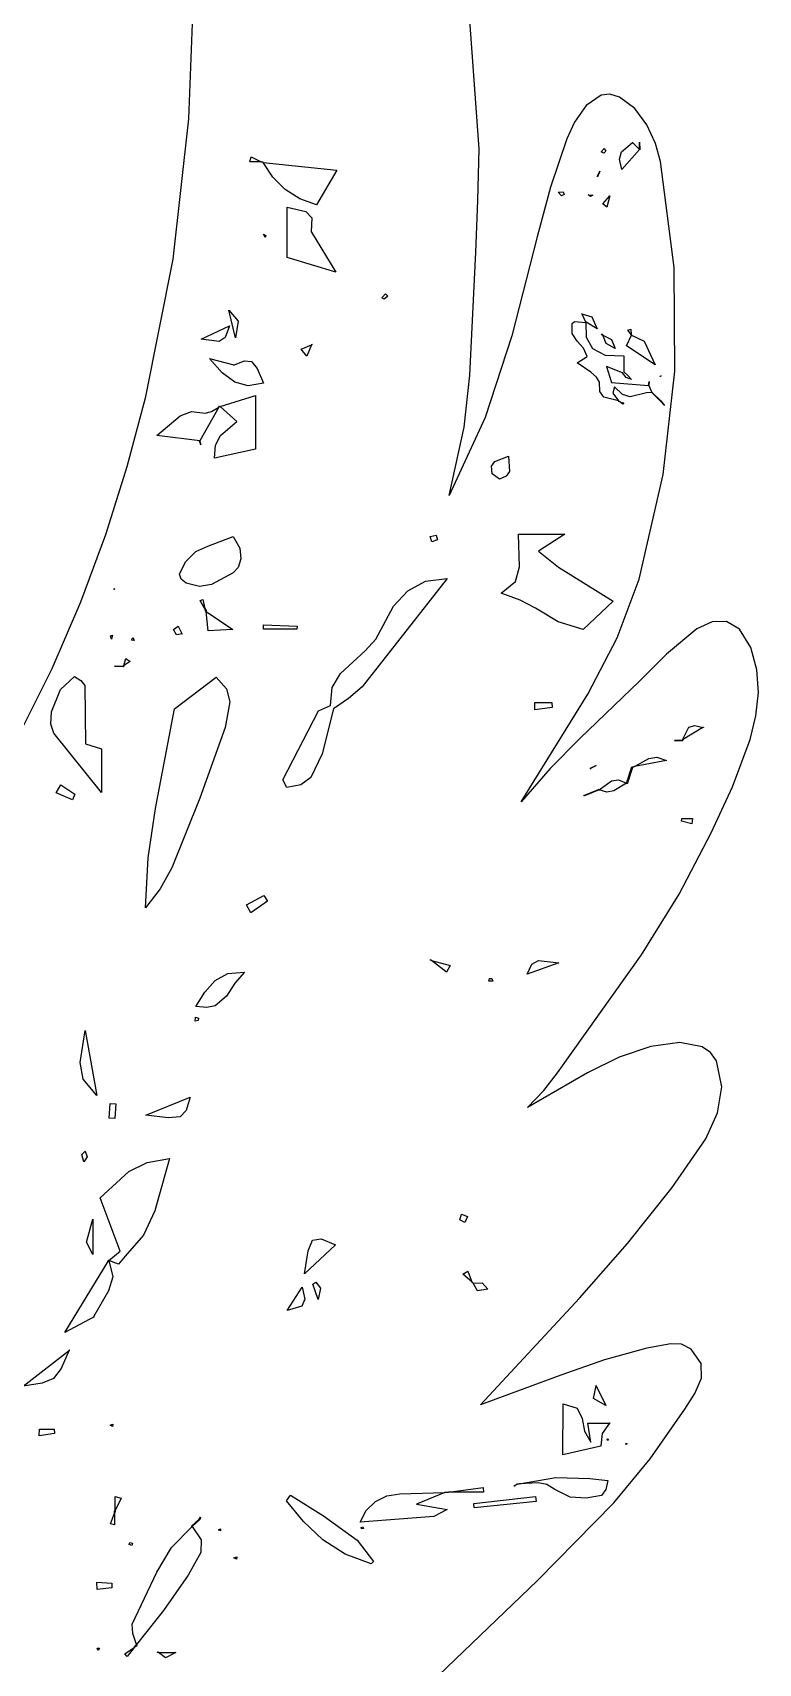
# Model space of a CAD drawing. Extents: x 0 to 198, y 0 to 357.
# Drawn here: x 165 to 198.3, y 217.7 to 292.6 of the extents above; entities that cross this region are included whole.
import ezdxf

# ---------------------------------------------------------------- set-up
doc = ezdxf.new("R2010")
doc.units = 0

msp = doc.modelspace()

# ---------------------------------------------------------------- linework, layer by layer
at = {"layer": 'Layer 1'}
for p, q in [((172.398612, 295.154092), (172.152939, 288.652153)), ((185.501808, 287.28652), (184.945953, 295.083962)), ((191.110737, 289.742268), (190.42014, 289.267635)), ((191.516214, 289.787622), (191.110737, 289.742268)), ((191.961073, 289.65956), (191.516214, 289.787622)), ((192.661751, 289.131568), (191.961073, 289.65956)), ((172.152939, 288.652153), (171.42422, 282.201705)), ((190.42014, 289.267635), (189.8937, 288.508294)), ((193.216115, 288.380184), (192.661751, 289.131568)), ((189.8937, 288.508294), (189.535833, 287.73688)), ((193.61409, 287.528485), (193.216115, 288.380184)), ((185.45193, 284.903948), (185.501808, 287.28652)), ((189.535833, 287.73688), (188.783656, 285.517993)), ((191.117711, 287.136146), (191.257, 287.288)), ((191.240173, 287.080458), (191.117711, 287.136146)), ((191.326271, 287.166231), (191.240173, 287.080458)), ((191.256641, 287.28812), (191.326271, 287.166231)), ((191.257, 287.288), (191.256641, 287.28812)), ((191.955512, 286.807518), (192.055346, 287.136376)), ((192.055346, 287.136376), (192.552, 287.569)), ((192.875684, 287.246706), (192.06477, 286.328006)), ((192.552, 287.569), (192.544174, 287.587099)), ((192.544174, 287.587099), (192.875503, 287.254859)), ((192.552, 287.569), (192.552, 287.569)), ((192.875503, 287.254859), (192.881712, 287.582372)), ((192.892154, 287.238389), (192.875684, 287.246706)), ((192.881712, 287.582372), (192.892154, 287.238389)), ((193.845603, 286.69955), (193.61409, 287.528485)), ((174.969, 286.686), (175.025419, 286.916245)), ((175.49652, 286.686342), (174.969, 286.686)), ((175.025419, 286.916245), (175.497162, 286.686)), ((175.551147, 286.659681), (175.49652, 286.686342)), ((175.497162, 286.686), (175.572, 286.686)), ((175.572184, 286.686342), (175.551147, 286.659681)), ((175.551475, 286.659926), (175.572184, 286.686342)), ((175.589467, 286.65593), (175.551475, 286.659926)), ((175.572, 286.686), (175.589283, 286.655588)), ((175.589283, 286.655588), (178.962403, 286.302881)), ((176.026165, 285.975542), (175.589467, 286.65593)), ((178.962403, 286.302881), (178.028, 284.707)), ((192.06477, 286.328006), (191.955512, 286.807518)), ((194.470695, 281.820084), (193.845603, 286.69955)), ((176.593005, 285.412138), (176.026165, 285.975542)), ((190.929373, 286.01158), (191.053, 286.26)), ((190.950083, 285.990461), (190.929373, 286.01158)), ((191.052812, 286.26083), (190.950083, 285.990461)), ((191.053, 286.26), (191.052812, 286.26083)), ((177.267606, 284.9836), (176.593005, 285.412138)), ((178.027587, 284.70781), (177.267606, 284.9836)), ((185.355213, 282.52547), (185.45193, 284.903948)), ((188.783656, 285.517993), (188.181632, 283.241136)), ((189.145937, 285.290514), (189.375, 285.303)), ((189.297914, 285.114407), (189.145937, 285.290514)), ((189.411404, 285.179304), (189.297914, 285.114407)), ((189.375, 285.303), (189.375206, 285.30364)), ((189.375206, 285.30364), (189.411404, 285.179304)), ((190.622805, 285.084978), (190.522845, 285.169607)), ((190.522845, 285.169607), (190.738, 285.149)), ((190.738417, 285.14955), (190.622805, 285.084978)), ((190.738, 285.149), (190.738417, 285.14955)), ((191.19403, 284.753042), (191.511677, 285.112841)), ((191.511677, 285.112841), (191.37, 284.599)), ((176.68721, 282.29178), (176.687, 284.606)), ((176.687, 284.606), (177.547036, 284.398349)), ((177.547036, 284.398349), (177.825513, 284.110547)), ((177.825513, 284.110547), (177.7929, 283.46309)), ((178.028, 284.707), (178.027587, 284.70781)), ((191.369812, 284.59911), (191.19403, 284.753042)), ((191.37, 284.599), (191.369812, 284.59911)), ((175.66708, 283.201267), (175.596146, 283.351039)), ((175.596146, 283.351039), (175.71, 283.304)), ((175.710127, 283.30473), (175.66708, 283.201267)), ((175.71, 283.304), (175.710127, 283.30473)), ((177.7929, 283.46309), (177.807903, 283.448008)), ((177.807903, 283.448008), (178.924563, 281.617048)), ((188.181632, 283.241136), (187.004273, 278.68351)), ((171.42422, 282.201705), (170.166269, 275.824298)), ((176.687, 282.291), (176.68721, 282.29178)), ((178.924563, 281.617048), (176.687, 282.291)), ((185.076927, 276.881135), (185.355213, 282.52547)), ((194.502584, 277.05554), (194.470695, 281.820084)), ((181.042467, 280.437422), (181.197379, 280.616385)), ((181.140632, 280.363229), (181.042467, 280.437422)), ((181.3081, 280.5108), (181.140632, 280.363229)), ((181.197379, 280.616385), (181.308, 280.51)), ((181.308, 280.51), (181.3081, 280.5108)), ((174.305337, 278.58934), (174.006278, 279.86433)), ((174.006278, 279.86433), (174.436535, 279.359666)), ((190.216612, 279.676565), (190.231287, 279.692299)), ((190.237812, 279.679009), (190.216612, 279.676565)), ((190.231287, 279.692299), (190.693001, 279.552197)), ((190.411474, 279.320435), (190.237812, 279.679009)), ((190.693001, 279.552197), (190.926753, 279.000993)), ((172.732025, 278.530331), (174.032, 279.14)), ((174.031965, 279.140515), (173.836898, 278.60441)), ((174.032, 279.14), (174.031965, 279.140515)), ((174.436535, 279.359666), (174.306, 278.589)), ((189.776634, 278.793679), (189.785, 279.252)), ((190.009824, 278.442182), (189.776634, 278.793679)), ((189.78482, 279.2526), (189.893583, 279.347175)), ((189.785, 279.252), (189.78482, 279.2526)), ((189.893583, 279.347175), (190.409355, 279.301599)), ((190.427452, 279.300058), (190.409353, 279.301607)), ((190.409353, 279.301607), (190.430275, 278.616994)), ((190.409355, 279.301599), (190.411474, 279.320435)), ((190.926753, 279.000993), (190.419786, 279.315298)), ((190.419786, 279.315298), (190.427452, 279.300058)), ((192.342415, 278.950523), (192.472215, 278.994389)), ((192.495379, 278.754602), (192.342415, 278.950523)), ((192.472215, 278.994389), (192.495357, 278.754602)), ((173.555107, 278.423005), (172.732025, 278.530331)), ((173.836898, 278.60441), (173.555107, 278.423005)), ((174.306, 278.589), (174.305337, 278.58934)), ((177.324457, 278.071289), (177.796851, 278.269491)), ((177.590575, 277.751277), (177.324457, 278.071289)), ((177.796851, 278.26949), (177.590575, 277.751277)), ((177.796851, 278.269491), (177.811854, 278.306916)), ((177.83354, 278.28482), (177.796851, 278.26949)), ((177.811854, 278.306916), (177.83354, 278.28482)), ((187.004273, 278.68351), (185.781788, 274.932038)), ((190.302751, 278.117209), (190.009824, 278.442182)), ((190.473595, 277.738458), (190.302751, 278.117209)), ((190.430275, 278.616994), (190.724471, 278.100725)), ((190.724471, 278.100725), (191.296774, 277.801839)), ((191.175928, 278.722385), (191.135816, 278.773185)), ((191.135816, 278.773185), (191.19044, 278.736984)), ((191.19044, 278.736978), (191.175928, 278.722385)), ((191.176092, 278.722303), (191.19044, 278.736978)), ((191.196638, 278.718634), (191.176092, 278.722303)), ((191.19044, 278.736984), (191.196649, 278.71864)), ((191.340561, 278.332287), (191.196638, 278.718634)), ((191.196649, 278.71864), (191.596482, 278.523416)), ((191.761, 278.11), (191.340561, 278.332287)), ((191.596482, 278.523416), (191.761, 278.11)), ((191.761, 278.11), (191.761, 278.11)), ((192.281438, 278.233615), (192.507444, 278.714408)), ((193.599808, 277.347286), (192.281438, 278.233615)), ((192.495357, 278.754602), (192.514596, 278.729899)), ((192.498966, 278.717507), (192.495379, 278.754602)), ((192.514618, 278.729899), (192.498966, 278.717507)), ((192.514596, 278.729899), (192.507422, 278.714408)), ((192.507422, 278.714408), (193.092494, 278.448126)), ((192.507444, 278.714408), (192.514618, 278.729899)), ((193.092494, 278.448126), (193.6, 277.347)), ((173.695272, 276.980677), (173.115782, 277.643978)), ((173.115782, 277.643978), (174.242, 277.354)), ((174.221032, 277.332448), (174.730259, 277.530444)), ((174.242069, 277.35397), (174.221032, 277.332448)), ((174.242, 277.354), (174.242069, 277.35397)), ((174.730259, 277.530444), (175.053104, 277.504927)), ((175.053104, 277.504927), (175.305565, 277.186262)), ((190.009518, 277.446412), (190.473595, 277.738458)), ((190.646281, 277.015761), (190.009518, 277.446412)), ((191.296774, 277.801839), (192.152013, 277.769377)), ((192.152013, 277.769377), (192.152, 277.035)), ((193.6, 277.347), (193.599808, 277.347286)), ((174.275266, 276.551454), (173.695272, 276.980677)), ((174.897482, 276.383703), (174.275266, 276.551454)), ((175.305565, 277.186262), (175.603642, 276.504818)), ((184.82118, 274.486971), (185.076927, 276.881135)), ((190.905487, 276.78838), (190.646281, 277.015761)), ((191.035183, 276.55739), (190.905487, 276.78838)), ((191.059694, 276.121387), (191.035183, 276.55739)), ((192.096057, 276.978498), (191.363251, 277.276578)), ((191.363251, 277.276578), (191.591213, 276.548163)), ((191.591213, 276.548163), (193.295553, 276.407439)), ((192.263697, 276.771164), (192.096057, 276.978498)), ((192.152, 277.035), (192.347512, 276.855385)), ((192.511717, 276.672347), (192.263697, 276.771164)), ((192.347512, 276.855385), (192.511717, 276.672347)), ((193.295553, 276.407439), (193.320671, 276.582733)), ((193.320671, 276.582733), (193.301429, 276.406951)), ((193.842609, 276.834771), (193.817172, 276.805745)), ((193.817172, 276.805745), (193.838695, 276.832976)), ((193.83837, 276.8329), (193.875547, 276.848882)), ((193.838695, 276.832976), (193.83837, 276.8329)), ((193.875547, 276.848882), (193.842609, 276.834771)), ((193.958329, 272.314051), (194.502584, 277.05554)), ((170.166269, 275.824298), (169.324398, 272.669717)), ((173.61183, 275.432122), (175.23235, 275.946505)), ((175.603642, 276.504818), (174.897482, 276.383703)), ((175.23235, 275.946505), (175.233, 273.477)), ((191.24203, 275.866499), (191.059694, 276.121387)), ((191.914096, 275.691767), (191.24203, 275.866499)), ((191.727867, 276.337322), (191.651066, 276.045764)), ((191.651066, 276.045764), (191.914097, 275.691753)), ((192.089071, 275.99588), (191.727867, 276.337322)), ((192.454173, 275.887796), (192.089071, 275.99588)), ((193.193807, 276.068593), (192.454173, 275.887796)), ((193.450959, 276.074954), (193.193807, 276.068593)), ((193.301429, 276.406951), (193.450959, 276.074954)), ((193.450959, 276.074954), (193.473951, 276.073811)), ((193.458297, 276.059299), (193.450959, 276.074954)), ((193.838072, 275.679197), (193.458297, 276.059299)), ((193.473951, 276.073811), (193.851932, 275.692896)), ((171.77418, 275.005173), (172.291366, 275.212615)), ((172.291366, 275.212615), (172.918, 275.138)), ((173.550844, 275.399926), (172.667207, 273.861506)), ((172.917344, 275.13869), (173.211693, 275.205444)), ((172.918, 275.138), (172.917344, 275.13869)), ((173.211693, 275.205444), (173.550193, 275.400733)), ((173.550193, 275.400733), (173.582967, 275.457725)), ((173.610034, 275.429929), (173.550844, 275.399926)), ((173.582967, 275.457725), (173.61183, 275.432122)), ((173.612481, 275.431315), (173.583618, 275.456918)), ((173.583618, 275.456918), (173.610034, 275.429929)), ((174.37513, 274.754358), (173.612481, 275.431315)), ((191.928447, 275.672606), (191.914096, 275.691767)), ((191.914097, 275.691753), (191.943123, 275.689309)), ((191.977529, 275.659808), (191.928447, 275.672606)), ((191.943123, 275.689309), (191.977529, 275.659794)), ((192.112383, 275.544278), (191.977529, 275.659808)), ((191.977529, 275.659794), (192.165051, 275.61097)), ((192.165051, 275.61097), (192.112383, 275.544278)), ((194.02853, 275.491023), (193.838072, 275.679197)), ((193.851932, 275.692896), (194.02853, 275.491023)), ((170.703437, 274.108385), (171.77418, 275.005173)), ((173.62045, 274.104588), (174.37513, 274.754358)), ((185.781788, 274.932038), (184.135663, 271.35527)), ((184.135663, 271.35527), (184.82118, 274.486971)), ((172.667207, 273.861506), (170.703437, 274.108385)), ((172.667207, 273.861506), (172.653347, 273.837537)), ((172.653347, 273.837537), (172.667207, 273.861506)), ((172.653347, 273.837537), (172.673893, 273.859714)), ((172.693787, 273.762853), (172.653347, 273.837537)), ((172.673893, 273.859714), (172.694278, 273.761955)), ((172.71085, 273.682025), (172.693787, 273.762853)), ((172.694278, 273.761955), (172.71085, 273.682025)), ((172.716771, 273.7198), (172.716771, 273.7198)), ((172.716771, 273.7198), (172.716771, 273.7198)), ((173.34799, 273.061758), (173.39651, 273.668514)), ((173.39651, 273.668514), (173.62045, 274.104588)), ((175.233, 273.477), (173.34799, 273.061758)), ((186.076543, 272.692086), (186.222867, 272.911234)), ((186.222867, 272.911234), (186.854127, 273.159793)), ((186.854127, 273.159793), (186.909548, 272.446816)), ((169.324398, 272.669717), (168.332899, 269.541477)), ((186.103546, 272.346107), (186.076543, 272.692086)), ((186.447284, 272.100863), (186.103, 272.347)), ((186.103, 272.347), (186.103546, 272.346107)), ((186.747751, 272.229581), (186.447284, 272.100863)), ((186.909548, 272.446816), (186.747751, 272.229581)), ((192.85499, 267.50375), (193.958329, 272.314051)), ((168.332899, 269.541477), (167.186, 266.44227)), ((173.041184, 269.025962), (174.202606, 269.463184)), ((174.202606, 269.463184), (174.511454, 268.922685)), ((183.255571, 269.4625), (183.529, 269.519)), ((183.334003, 269.225405), (183.255571, 269.4625)), ((183.592295, 269.315171), (183.334003, 269.225405)), ((183.529, 269.519), (183.52919, 269.519)), ((183.52919, 269.519), (183.592295, 269.315171)), ((187.361981, 268.063041), (187.313, 269.566)), ((187.313, 269.566), (187.313476, 269.565957)), ((187.313476, 269.565957), (189.447, 269.566)), ((189.447, 269.566), (188.23119, 268.785986)), ((171.741731, 267.732416), (172.005976, 268.305924)), ((172.005976, 268.305924), (172.483849, 268.767064)), ((172.483849, 268.767064), (173.041184, 269.025962)), ((174.561795, 268.436823), (174.432419, 268.045192)), ((174.511454, 268.922685), (174.561795, 268.436823)), ((188.23119, 268.785986), (189.155106, 268.050569)), ((171.807257, 267.508486), (171.741731, 267.732416)), ((174.202118, 267.787384), (173.21489, 267.252923)), ((174.432419, 268.045192), (174.202118, 267.787384)), ((187.177935, 267.392639), (187.361981, 268.063041)), ((189.155106, 268.050569), (191.668406, 266.485239)), ((168.744819, 267.027225), (168.7184, 267.075163)), ((168.7184, 267.075163), (168.766668, 267.04516)), ((168.766668, 267.04516), (168.744819, 267.027225)), ((172.049839, 267.32461), (171.807257, 267.508486)), ((172.05, 267.324), (172.049839, 267.32461)), ((172.651892, 267.17149), (172.05, 267.324)), ((173.21489, 267.252923), (172.651892, 267.17149)), ((184.040993, 267.5305), (180.125353, 262.55405)), ((181.577834, 266.262394), (182.225506, 266.9632)), ((182.225506, 266.9632), (183.044938, 267.410056)), ((183.044938, 267.410056), (184.041, 267.531)), ((184.041, 267.531), (184.040993, 267.5305)), ((186.519846, 266.854329), (187.177935, 267.392639)), ((187.393573, 266.534798), (186.519846, 266.854329)), ((191.85016, 264.808352), (192.85499, 267.50375)), ((167.186, 266.44227), (165.877925, 263.37479)), ((172.68481, 266.52372), (172.814443, 266.574351)), ((172.905107, 266.150385), (172.68481, 266.52372)), ((172.814443, 266.574351), (172.905107, 266.150386)), ((172.905107, 266.150386), (172.956798, 266.062657)), ((172.928915, 266.03893), (172.905107, 266.150385)), ((172.928254, 266.038273), (172.956789, 266.062652)), ((172.956789, 266.062652), (172.928915, 266.03893)), ((172.956798, 266.062657), (172.961528, 266.015695)), ((181.09705, 265.3796), (181.577834, 266.262394)), ((188.096336, 266.166529), (187.393573, 266.534798)), ((189.137754, 265.548287), (188.096336, 266.166529)), ((191.668406, 266.485239), (190.295736, 265.193529)), ((171.4633, 265.190924), (171.681644, 265.338331)), ((171.681644, 265.338331), (171.86, 264.983)), ((172.961519, 266.015696), (172.928254, 266.038273)), ((173.050388, 265.131565), (172.961519, 266.015696)), ((172.961528, 266.015695), (174.186618, 265.187577)), ((175.594, 265.208), (175.603, 265.41)), ((175.602509, 265.41057), (177.140199, 265.337192)), ((175.603, 265.41), (175.602509, 265.41057)), ((177.140199, 265.337192), (177.136612, 265.208372)), ((180.754248, 264.743511), (181.09705, 265.3796)), ((190.295736, 265.193529), (189.137754, 265.548287)), ((196.218596, 265.540919), (195.519151, 265.221277)), ((196.880601, 265.564505), (196.218596, 265.540919)), ((197.478785, 265.200393), (196.880601, 265.564505)), ((168.569198, 264.89606), (168.661, 264.929)), ((168.609801, 264.738134), (168.569198, 264.89606)), ((168.660513, 264.92851), (168.609801, 264.738134)), ((168.661, 264.929), (168.660513, 264.92851)), ((169.531761, 264.693684), (169.59291, 264.81901)), ((169.647537, 264.688886), (169.531761, 264.693684)), ((169.59291, 264.81901), (169.647537, 264.688886)), ((171.606471, 264.950812), (171.4633, 265.190924)), ((171.859381, 264.98375), (171.606471, 264.950812)), ((171.86, 264.983), (171.859381, 264.98375)), ((174.186618, 265.187577), (173.050388, 265.131565)), ((177.136612, 265.208372), (175.594, 265.208)), ((180.263959, 264.21272), (180.754248, 264.743511)), ((190.503431, 262.223175), (191.85016, 264.808352)), ((195.519151, 265.221277), (194.113461, 264.060398)), ((197.98677, 264.35694), (197.478785, 265.200393)), ((169.174327, 263.528362), (169.278362, 263.864274)), ((169.278362, 263.864274), (169.471755, 263.720126)), ((179.130604, 263.173479), (180.263959, 264.21272)), ((194.113461, 264.060398), (192.87457, 262.81501)), ((198.272295, 263.341914), (197.98677, 264.35694)), ((165.877925, 263.37479), (163.037072, 257.732841)), ((168.759331, 263.48996), (168.782323, 263.51654)), ((168.759331, 263.48996), (168.781833, 263.516134)), ((168.781833, 263.516134), (168.759331, 263.48996)), ((169.158184, 263.478954), (168.759331, 263.48996)), ((168.782323, 263.51654), (169.136495, 263.503905)), ((169.136495, 263.503905), (169.174327, 263.528362)), ((169.158836, 263.478384), (169.136495, 263.503905)), ((169.136495, 263.503905), (169.158184, 263.478954)), ((169.174327, 263.528362), (169.158836, 263.478384)), ((169.471755, 263.720126), (169.174327, 263.528362)), ((178.752473, 262.522676), (179.130604, 263.173479)), ((198.341143, 262.2928), (198.272295, 263.341914)), ((165.86095, 261.403255), (166.266, 262.437)), ((166.265926, 262.43661), (166.909051, 263.03277)), ((166.266, 262.437), (166.265926, 262.43661)), ((166.909051, 263.03277), (167.200181, 262.841465)), ((167.200181, 262.841465), (167.391882, 262.617446)), ((167.391882, 262.617446), (167.416667, 259.942546)), ((171.506841, 261.5452), (173.415341, 262.99516)), ((173.415341, 262.99516), (173.891224, 262.467213)), ((173.891224, 262.467213), (174.050983, 261.86841)), ((178.671479, 261.69005), (178.752473, 262.522676)), ((180.125353, 262.55405), (179.507547, 262.016353)), ((192.87457, 262.81501), (190.12988, 260.17648)), ((174.050983, 261.86841), (173.842405, 260.68161)), ((178.121792, 261.449614), (178.671479, 261.69005)), ((179.507547, 262.016353), (178.813673, 261.54086)), ((187.43362, 257.26645), (190.503431, 262.223175)), ((188.07081, 261.4992), (188.066735, 261.834542)), ((188.066735, 261.834542), (188.853, 261.834)), ((188.870938, 261.612478), (188.071, 261.499)), ((188.853, 261.834), (188.870938, 261.612478)), ((198.228529, 261.219606), (198.341143, 262.2928)), ((165.830737, 260.834173), (165.86095, 261.403255)), ((165.9566, 260.42504), (165.830737, 260.834173)), ((170.633627, 256.970834), (171.507, 261.545)), ((171.507, 261.545), (171.506841, 261.5452)), ((176.488872, 258.276644), (178.121792, 261.449614)), ((178.813673, 261.54086), (178.287464, 259.48233)), ((188.071, 261.499), (188.07081, 261.4992)), ((197.969664, 260.132341), (198.228529, 261.219606)), ((168.156, 257.7), (165.9566, 260.42504)), ((173.842405, 260.68161), (172.66784, 257.43613)), ((190.12988, 260.17648), (188.766831, 258.802333)), ((194.509771, 260.102612), (194.489061, 260.078152)), ((194.489061, 260.078152), (194.509771, 260.102612)), ((194.489388, 260.078315), (194.510098, 260.102773)), ((194.850573, 260.0775), (194.489388, 260.078315)), ((194.510098, 260.102773), (194.829, 260.103)), ((194.829, 260.103), (194.829212, 260.1031)), ((194.829212, 260.1031), (194.859542, 260.121526)), ((194.850901, 260.077336), (194.829212, 260.1031)), ((194.829212, 260.1031), (194.850573, 260.0775)), ((194.859542, 260.121526), (194.850901, 260.077336)), ((194.859542, 260.121526), (195.140277, 260.705854)), ((195.794874, 260.689393), (194.859542, 260.121526)), ((195.140277, 260.705854), (195.412932, 260.785407)), ((195.412932, 260.785407), (195.794874, 260.689393)), ((195.794874, 260.689393), (195.820314, 260.704884)), ((195.819823, 260.680263), (195.794874, 260.689393)), ((195.820314, 260.704884), (195.819823, 260.680263)), ((197.154032, 257.955632), (197.969664, 260.132341)), ((167.416667, 259.942546), (168.155344, 259.710751)), ((168.155344, 259.710751), (168.156, 257.7)), ((178.287464, 259.48233), (177.770101, 258.389663)), ((193.308408, 259.266666), (193.677467, 259.32283)), ((193.677467, 259.32283), (194.113697, 259.164422)), ((188.766831, 258.802333), (187.43362, 257.26645)), ((190.615168, 258.775762), (190.655281, 258.826802)), ((190.65626, 258.818485), (190.615168, 258.775762)), ((190.655281, 258.826802), (190.882103, 258.93524)), ((190.882103, 258.93524), (190.65626, 258.818485)), ((192.282657, 258.128971), (192.531492, 258.871074)), ((192.555952, 258.846614), (192.308748, 258.102719)), ((192.531492, 258.871074), (192.649387, 258.892924)), ((192.649387, 258.892924), (192.555952, 258.846614)), ((192.649387, 258.892924), (193.308408, 259.266666)), ((194.113697, 259.164422), (192.649387, 258.892924)), ((166.067, 257.686), (166.284362, 258.052649)), ((166.284362, 258.052649), (166.930422, 257.622244)), ((176.663514, 257.92304), (176.488872, 258.276644)), ((177.318545, 258.045145), (176.663514, 257.92304)), ((177.770101, 258.389663), (177.318545, 258.045145)), ((190.323935, 257.561014), (190.998, 257.842)), ((191.020707, 257.819884), (190.343504, 257.538509)), ((191.029512, 257.827058), (190.997714, 257.842386)), ((190.997714, 257.842386), (191.020707, 257.819884)), ((190.997715, 257.842386), (191.029513, 257.827058)), ((190.998, 257.842), (190.997715, 257.842386)), ((191.381593, 257.718253), (191.029512, 257.827058)), ((191.029513, 257.827058), (191.594161, 258.242331)), ((191.594161, 258.242331), (191.913863, 258.278716)), ((192.275482, 258.122855), (191.696036, 257.778945)), ((191.913863, 258.278716), (192.275483, 258.122855)), ((192.308748, 258.102719), (192.275482, 258.122855)), ((192.275483, 258.122855), (192.295701, 258.115763)), ((192.295701, 258.115763), (192.282657, 258.128971)), ((196.17595, 255.84274), (197.154032, 257.955632)), ((166.815625, 257.35498), (166.067, 257.686)), ((166.067, 257.686), (166.067, 257.686)), ((166.930422, 257.622244), (166.815625, 257.35498)), ((172.66784, 257.43613), (171.381615, 254.22935)), ((190.343504, 257.538509), (190.323935, 257.561014)), ((191.696036, 257.778945), (191.381593, 257.718253)), ((170.295522, 254.701064), (170.633627, 256.970834)), ((194.813069, 256.382315), (194.83068, 256.504777)), ((195.28791, 256.2623), (194.813069, 256.382315)), ((194.83068, 256.504777), (195.314654, 256.510402)), ((195.314654, 256.510402), (195.288, 256.262)), ((194.69887, 253.025918), (196.17595, 255.84274)), ((195.288, 256.262), (195.28791, 256.2623)), ((170.172015, 252.40467), (170.295522, 254.701064)), ((171.381615, 254.22935), (170.85625, 253.264352)), ((170.85625, 253.264352), (170.172015, 252.40467)), ((174.823144, 252.53999), (175.615307, 252.958737)), ((175.77527, 252.698325), (175.018, 252.175)), ((175.615307, 252.958737), (175.77527, 252.698325)), ((192.973341, 250.2324), (194.69887, 253.025918)), ((175.01784, 252.1744), (174.823144, 252.53999)), ((175.018, 252.175), (175.01784, 252.1744)), ((183.256331, 249.997716), (183.275573, 250.017119)), ((183.324657, 249.97929), (183.256331, 249.997716)), ((183.275573, 250.017119), (183.324657, 249.979301)), ((183.324657, 249.979301), (184.169, 249.751)), ((184.011481, 249.448354), (183.324657, 249.97929)), ((184.169, 249.751), (184.011481, 249.448354)), ((184.169, 249.751), (184.169, 249.751)), ((189.176476, 249.871757), (187.717216, 249.344817)), ((187.717216, 249.344817), (187.932685, 249.80822)), ((187.932685, 249.80822), (188.241777, 249.973352)), ((188.241777, 249.973352), (189.176, 249.872)), ((189.11008, 244.82264), (192.973341, 250.2324)), ((189.176, 249.872), (189.176476, 249.871757)), ((172.902928, 248.53073), (173.369188, 249.060247)), ((173.369188, 249.060247), (173.951754, 249.386428)), ((174.282706, 248.942423), (173.90345, 248.343394)), ((173.951754, 249.386428), (174.7196, 249.44015)), ((174.7196, 249.44015), (174.282706, 248.942423)), ((186.139092, 249.022832), (185.953, 249.023)), ((185.953, 249.023), (185.953528, 249.022507)), ((185.953528, 249.022507), (185.979617, 249.150512)), ((185.979617, 249.150512), (186.086751, 249.15369)), ((186.086751, 249.15369), (186.139092, 249.022832)), ((172.484, 247.867), (172.902928, 248.53073)), ((173.90345, 248.343394), (173.373369, 247.899455)), ((172.452121, 247.197024), (172.473155, 247.3733)), ((172.473155, 247.3733), (172.607682, 247.335795)), ((172.986624, 247.815768), (172.484, 247.867)), ((172.484, 247.867), (172.484, 247.867)), ((172.607682, 247.335795), (172.588931, 247.222141)), ((173.373369, 247.899455), (172.986624, 247.815768)), ((167.172395, 245.287184), (167.397, 246.754)), ((167.397, 246.754), (167.396444, 246.75395)), ((167.396444, 246.75395), (167.937162, 243.77347)), ((172.588931, 247.222141), (172.452121, 247.197024)), ((193.40077, 246.03264), (191.941761, 245.541681)), ((194.725427, 246.206476), (193.40077, 246.03264)), ((195.755164, 246.010177), (194.725427, 246.206476)), ((196.138666, 245.747355), (195.755164, 246.010177)), ((167.315084, 244.530214), (167.172395, 245.287184)), ((191.941761, 245.541681), (190.487153, 244.820774)), ((196.423511, 245.36095), (196.138666, 245.747355)), ((196.664, 244.176), (196.423511, 245.36095)), ((167.937162, 243.77347), (167.315084, 244.530214)), ((190.487153, 244.820774), (187.72469, 243.22526)), ((188.4773, 244.001139), (189.11008, 244.82264)), ((170.188254, 242.87451), (172.228184, 243.703198)), ((172.228184, 243.703198), (172.047156, 243.088271)), ((187.72469, 243.22526), (188.4773, 244.001139)), ((196.458783, 242.972137), (196.664, 244.176)), ((196.664, 244.176), (196.664, 244.176)), ((168.511965, 242.726651), (168.554, 243.406)), ((168.554, 243.406), (168.553706, 243.40581)), ((168.553706, 243.40581), (168.813632, 243.389258)), ((168.813632, 243.389258), (168.770094, 242.710181)), ((170.189, 242.875), (170.188254, 242.87451)), ((171.218737, 242.751816), (170.189, 242.875)), ((172.047156, 243.088271), (171.774398, 242.797025)), ((195.923014, 241.786349), (196.458783, 242.972137)), ((168.770094, 242.710181), (168.511965, 242.726651)), ((171.774398, 242.797025), (171.218737, 242.751816)), ((194.384113, 239.551791), (195.923014, 241.786349)), ((167.247253, 241.068901), (167.409175, 241.221609)), ((167.343951, 240.72076), (167.247253, 241.068901)), ((167.344, 240.721), (167.343951, 240.72076)), ((167.487935, 240.951658), (167.344, 240.721)), ((167.409175, 241.221609), (167.487935, 240.951658)), ((169.415885, 240.284094), (170.252644, 240.70079)), ((170.252644, 240.70079), (171.284956, 240.883815)), ((171.284956, 240.883815), (170.602494, 238.469602)), ((168.090546, 239.072095), (169.415885, 240.284094)), ((169.017888, 236.617415), (168.090546, 239.072095)), ((192.320703, 236.977777), (194.384113, 239.551791)), ((170.602494, 238.469602), (170.081812, 237.360919)), ((184.619066, 238.064387), (184.705, 238.327)), ((184.705, 238.327), (184.972913, 238.208616)), ((184.705, 238.327), (184.705, 238.327)), ((167.4665, 237.03675), (167.762, 238.086)), ((167.762, 238.086), (167.76123, 238.0859)), ((167.76123, 238.0859), (167.762, 236.466)), ((184.851594, 237.940621), (184.619066, 238.064387)), ((184.972913, 238.208616), (184.851594, 237.940621)), ((167.762, 236.466), (167.4665, 237.03675)), ((170.081812, 237.360919), (169.239, 236.395)), ((178.91262, 236.90659), (177.485, 235.583)), ((177.64395, 236.634593), (177.857476, 237.133132)), ((177.857476, 237.133132), (178.241669, 237.187503)), ((178.241669, 237.187503), (178.91262, 236.90659)), ((190.117597, 234.464087), (192.320703, 236.977777)), ((166.468717, 232.881219), (168.475047, 236.178769)), ((168.475047, 236.178769), (168.462491, 236.203887)), ((168.462491, 236.203887), (168.483853, 236.18701)), ((168.483853, 236.18701), (169.017888, 236.617415)), ((168.927163, 236.02406), (168.483853, 236.187002)), ((168.483853, 236.187002), (168.66818, 235.444237)), ((169.239, 236.395), (168.927163, 236.02406)), ((169.239, 236.395), (169.239, 236.395)), ((177.485, 235.583), (177.64395, 236.634593)), ((168.66818, 235.444237), (168.47537, 234.801991)), ((177.485, 235.583), (177.485, 235.583)), ((184.766262, 235.567557), (184.991777, 235.697029)), ((185.172453, 235.209632), (184.766262, 235.567557)), ((184.991777, 235.697029), (185.172453, 235.209632)), ((168.47537, 234.801991), (167.788876, 233.600242)), ((176.683375, 233.896915), (177.377861, 234.968225)), ((177.377861, 234.968225), (177.490566, 234.407001)), ((177.872765, 235.105215), (177.995551, 235.198244)), ((178.105945, 234.39964), (177.872765, 235.105215)), ((177.995551, 235.198244), (178.218949, 234.924867)), ((178.218949, 234.924867), (178.106, 234.399)), ((185.195934, 235.146039), (185.172453, 235.209632)), ((185.172453, 235.209632), (185.220713, 235.166991)), ((185.195771, 235.145793), (185.220719, 235.166991)), ((185.227893, 235.150114), (185.195771, 235.145793)), ((185.220719, 235.166991), (185.195934, 235.146039)), ((185.220713, 235.166991), (185.227887, 235.150114)), ((185.227887, 235.150114), (185.645011, 235.17066)), ((185.427811, 234.793007), (185.227893, 235.150114)), ((185.428, 234.794), (185.427811, 234.793007)), ((185.91162, 234.874129), (185.428, 234.794)), ((185.645011, 235.17066), (185.91162, 234.874129)), ((176.684, 233.897), (176.683375, 233.896915)), ((177.357983, 234.099528), (176.684, 233.897)), ((177.490566, 234.407001), (177.357983, 234.099528)), ((178.106, 234.399), (178.105945, 234.39964)), ((185.568083, 229.557141), (190.117597, 234.464087)), ((167.810237, 233.603346), (166.468717, 232.881219)), ((167.788876, 233.600242), (167.810565, 233.603911)), ((167.810565, 233.603911), (167.788876, 233.600242)), ((167.788876, 233.600242), (167.810237, 233.603346)), ((194.313853, 232.369384), (193.208423, 232.156371)), ((194.806541, 232.340131), (194.313853, 232.369384)), ((195.250143, 232.112908), (194.806541, 232.340131)), ((164.554733, 230.41223), (166.675, 232.078)), ((166.674403, 232.07801), (166.292185, 231.231475)), ((166.675, 232.078), (166.674403, 232.07801)), ((191.265789, 231.632469), (189.263873, 230.914847)), ((193.208423, 232.156371), (191.265789, 231.632469)), ((195.718776, 231.458563), (195.250143, 232.112908)), ((166.292185, 231.231475), (165.94398, 230.775777)), ((189.263873, 230.914847), (185.568083, 229.557141)), ((195.720399, 230.778824), (195.718776, 231.458563)), ((165.431069, 230.554752), (164.554733, 230.41223)), ((165.94398, 230.775777), (165.431069, 230.554752)), ((190.757911, 229.85266), (190.892887, 230.431303)), ((190.888157, 230.440842), (190.90104, 230.451521)), ((190.892887, 230.431303), (190.888157, 230.440842)), ((190.90104, 230.451521), (190.892887, 230.431303)), ((190.892887, 230.431303), (191.329081, 229.532251)), ((195.416369, 230.077407), (195.720399, 230.778824)), ((189.361937, 227.267363), (189.362537, 229.606772)), ((189.362537, 229.606772), (190.01839, 229.405908)), ((190.01839, 229.405908), (190.248341, 228.930486)), ((191.329081, 229.532251), (190.757911, 229.85266)), ((193.368185, 227.07916), (194.968042, 229.358028)), ((194.968042, 229.358028), (195.416369, 230.077407)), ((168.558526, 228.62291), (168.675118, 228.669708)), ((168.665169, 228.556461), (168.558526, 228.62291)), ((168.675118, 228.669708), (168.665169, 228.556461)), ((190.248341, 228.930486), (190.356912, 228.35273)), ((190.504804, 228.71668), (191.494, 228.717)), ((190.648627, 227.844862), (190.504804, 228.71668)), ((191.494, 228.717), (191.157132, 228.247989)), ((191.494, 228.717), (191.507547, 228.732164)), ((191.521734, 228.717), (191.494, 228.717)), ((191.507547, 228.732164), (191.521734, 228.717)), ((165.99159, 228.236002), (165.289, 228.141)), ((165.289, 228.141), (165.2893, 228.141508)), ((165.2893, 228.141508), (165.306911, 228.443748)), ((165.306911, 228.443748), (165.973, 228.444)), ((165.973, 228.444), (165.99159, 228.236002)), ((190.356912, 228.35273), (190.648627, 227.844862)), ((191.157132, 228.247989), (191.096778, 227.67282)), ((191.413871, 227.923375), (191.38778, 227.991617)), ((191.38778, 227.991617), (191.453007, 227.985182)), ((191.453007, 227.985182), (191.413871, 227.923375)), ((191.097907, 227.664585), (189.361937, 227.267363)), ((191.096778, 227.67282), (191.097907, 227.664585)), ((192.252351, 227.743203), (192.260177, 227.793182)), ((192.309097, 227.759998), (192.252351, 227.743203)), ((192.260177, 227.793182), (192.309097, 227.759998)), ((191.699247, 225.059286), (193.368185, 227.07916)), ((184.102434, 225.538002), (185.695, 225.755)), ((185.695, 225.755), (185.695397, 225.754147)), ((185.695397, 225.754147), (185.711868, 225.537598)), ((187.096278, 225.825239), (187.259, 225.927)), ((187.274016, 225.911743), (187.096278, 225.825239)), ((187.258687, 225.926342), (187.345764, 225.934171)), ((187.259, 225.927), (187.258687, 225.926342)), ((187.27467, 225.911255), (187.258688, 225.926337)), ((187.258688, 225.926337), (187.274016, 225.911743)), ((187.345765, 225.934166), (187.27467, 225.911255)), ((187.345764, 225.934171), (189.027479, 226.216187)), ((188.21818, 225.97707), (187.345765, 225.934166)), ((188.626341, 225.890802), (188.21818, 225.97707)), ((188.986515, 225.660055), (188.626341, 225.890802)), ((189.6906, 225.320133), (188.986515, 225.660055)), ((189.027479, 226.216187), (190.599864, 226.174853)), ((190.599864, 226.174853), (191.425129, 226.079623)), ((191.332727, 225.664956), (191.131206, 225.39921)), ((191.425129, 226.079623), (191.332727, 225.664956)), ((168.779645, 224.707614), (168.78, 225.353)), ((168.78, 225.353), (169.055415, 225.264213)), ((169.055415, 225.264213), (168.78, 224.708)), ((176.649783, 225.14243), (176.833882, 225.41377)), ((177.442869, 224.193077), (176.649783, 225.14243)), ((176.833882, 225.41377), (178.359672, 224.451938)), ((180.318588, 224.702689), (180.742373, 225.112716)), ((180.742373, 225.112716), (181.27022, 225.375573)), ((181.27022, 225.375573), (181.866667, 225.466185)), ((181.866667, 225.466185), (183.938717, 225.522348)), ((183.938711, 225.522352), (182.628331, 224.997532)), ((182.628331, 224.997532), (184.032801, 224.751152)), ((183.994154, 225.523332), (183.938711, 225.522352)), ((183.938717, 225.522348), (183.978993, 225.538491)), ((183.978993, 225.538491), (183.99416, 225.523327)), ((183.99416, 225.523327), (183.979645, 225.538084)), ((183.979645, 225.538084), (184.102434, 225.538002)), ((184.102428, 225.538007), (183.994154, 225.523332)), ((185.711868, 225.537598), (184.102428, 225.538007)), ((185.263609, 225.024937), (188.105319, 225.338996)), ((185.282687, 224.817682), (185.263609, 225.024937)), ((188.125376, 225.122532), (185.283, 224.818)), ((188.105319, 225.338996), (188.125376, 225.122532)), ((188.195522, 221.488748), (191.699247, 225.059286)), ((190.432235, 225.263815), (189.6906, 225.320133)), ((191.131206, 225.39921), (190.432235, 225.263815)), ((168.565542, 224.089624), (168.756, 224.576369)), ((168.756, 224.05), (168.565542, 224.089624)), ((168.756, 224.66), (168.779645, 224.707614)), ((168.756, 224.576369), (168.756, 224.66)), ((168.756355, 224.576383), (168.756, 224.05)), ((168.78, 224.639), (168.756355, 224.660361)), ((168.756355, 224.660361), (168.780652, 224.638348)), ((168.780652, 224.638348), (168.756355, 224.576383)), ((168.779813, 224.70838), (168.78, 224.639)), ((168.78, 224.708), (168.779813, 224.70838)), ((172.29233, 223.982282), (172.645689, 224.308327)), ((172.668357, 224.285749), (172.316627, 223.959949)), ((172.645689, 224.308327), (172.668357, 224.285749)), ((172.645695, 224.3084), (172.708151, 224.399558)), ((172.668357, 224.285823), (172.645695, 224.3084)), ((172.708151, 224.399558), (172.668357, 224.285823)), ((178.327359, 223.357783), (177.442869, 224.193077)), ((178.359672, 224.451938), (179.909102, 223.337318)), ((180.034327, 224.170565), (180.318588, 224.702689)), ((183.418867, 224.429509), (180.034327, 224.170565)), ((184.032801, 224.751152), (183.418867, 224.429509)), ((185.283, 224.818), (185.282687, 224.817682)), ((171.370006, 222.99974), (172.316465, 223.95978)), ((172.316465, 223.95978), (172.29233, 223.982282)), ((172.316627, 223.959949), (172.735421, 223.361463)), ((172.735421, 223.361463), (172.715078, 222.777869)), ((173.526228, 223.814156), (173.615749, 223.855002)), ((173.616076, 223.775184), (173.526228, 223.814156)), ((173.615749, 223.855002), (173.616076, 223.775184)), ((179.346468, 222.690465), (178.327359, 223.357783)), ((179.909102, 223.337318), (180.654301, 222.357387)), ((180.10574, 223.860419), (180.083, 223.925)), ((180.083, 223.925), (180.083247, 223.92483)), ((180.083247, 223.92483), (180.169836, 223.945458)), ((180.192664, 223.879497), (180.10574, 223.860419)), ((180.169836, 223.945458), (180.192664, 223.879497)), ((169.423099, 223.133917), (169.459952, 223.224987)), ((169.545724, 223.100409), (169.423099, 223.133917)), ((169.459952, 223.224987), (169.581, 223.196)), ((169.580618, 223.1958), (169.545724, 223.100409)), ((169.581, 223.196), (169.580618, 223.1958)), ((170.68872, 221.874975), (171.370006, 222.99974)), ((172.715078, 222.777869), (172.142, 221.736)), ((180.543413, 222.24504), (179.346468, 222.690465)), ((169.568515, 219.47838), (170.68872, 221.874975)), ((174.237185, 222.522692), (174.368616, 222.575609)), ((174.364213, 222.462686), (174.237185, 222.522692)), ((174.368616, 222.575609), (174.364213, 222.462686)), ((180.654301, 222.357387), (180.543, 222.246)), ((180.543, 222.246), (180.543413, 222.24504)), ((167.960571, 221.06834), (167.937742, 221.412239)), ((167.937742, 221.412239), (168.632719, 221.369355)), ((168.633848, 221.143919), (167.961, 221.068)), ((168.632719, 221.369355), (168.633848, 221.143919)), ((172.141994, 221.73656), (171.004237, 220.106936)), ((172.142, 221.736), (172.141994, 221.73656)), ((181.770172, 215.327398), (188.195522, 221.488748)), ((167.961, 221.068), (167.960571, 221.06834)), ((171.004237, 220.106936), (169.758984, 218.54011)), ((169.587309, 219.04991), (169.568515, 219.47838)), ((169.758973, 218.54011), (169.587309, 219.04991)), ((167.994, 218.264), (167.94981, 218.378063)), ((167.94981, 218.378063), (168.057757, 218.368606)), ((168.057757, 218.368606), (167.994, 218.264)), ((169.221679, 218.109787), (169.657876, 218.41129)), ((169.330617, 217.994663), (169.221679, 218.109787)), ((169.657887, 218.41129), (169.330617, 217.994663)), ((169.657876, 218.41129), (169.743321, 218.519974)), ((169.772847, 218.490622), (169.657887, 218.41129)), ((169.743321, 218.519974), (169.758973, 218.54011)), ((169.758984, 218.54011), (169.772847, 218.490622)), ((170.716, 218.171), (170.740948, 218.2019)), ((170.768998, 218.17076), (170.716, 218.171)), ((170.740948, 218.2019), (170.768668, 218.171)), ((170.768668, 218.171), (171.564, 218.171)), ((170.769, 218.171), (170.768998, 218.17076)), ((171.091875, 217.928375), (170.769, 218.171)), ((171.564, 218.171), (171.091875, 217.928375))]:
    msp.add_line(p, q, dxfattribs=at)

doc.saveas('drawing.dxf')
